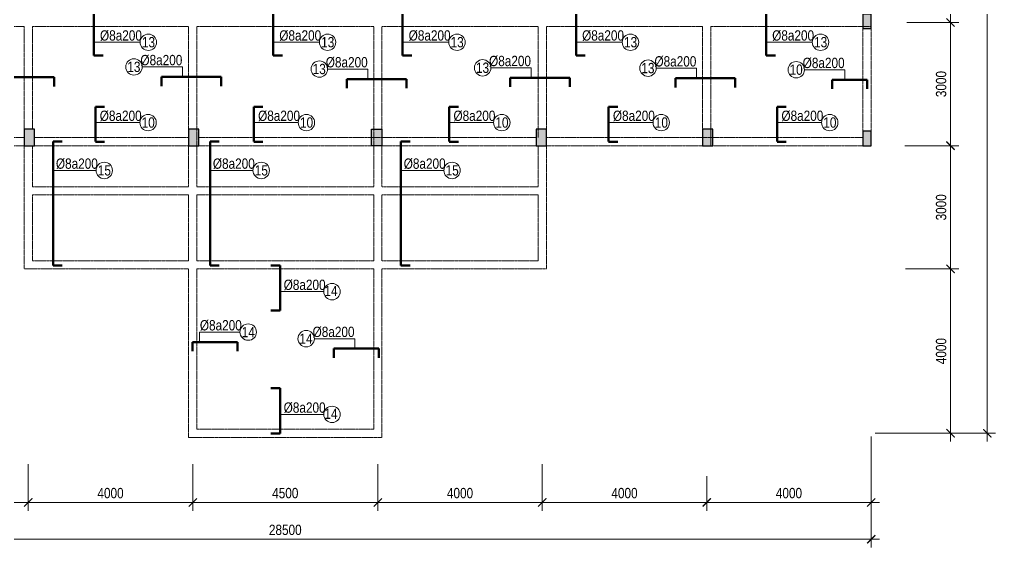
# Model space of a CAD drawing. Header units: millimetres. Extents: x 105195 to 185486, y -51269 to 23444.
# Drawn here: x 117248 to 140984, y -37351 to -24500 of the extents above; entities that cross this region are included whole.
import ezdxf

# ---------------------------------------------------------------- set-up
doc = ezdxf.new("R2010")
doc.units = ezdxf.units.MM
doc.header["$LTSCALE"] = 2
doc.header["$MEASUREMENT"] = 0
doc.linetypes.add('DASHEDX2', pattern=[1.5, 1, -0.5])
doc.layers.add('cot', color=6, linetype='Continuous')
for name, color, linetype, lineweight in [('dam', 2, 'DASHEDX2', 15), ('kich thuoc', 7, 'Continuous', 13), ('TEXT', 6, 'Continuous', 15), ('thep-', 5, 'Continuous', 50)]:
    doc.layers.add(name, color=color, linetype=linetype, lineweight=lineweight)
doc.styles.add('TNRM', font='VHELVCN0.TTF')
doc.dimstyles.new('TL100', dxfattribs={"dimscale": 100, "dimtxt": 2.5, "dimasz": 2, "dimexe": 2, "dimexo": 1, "dimgap": 1, "dimtad": 1, "dimdec": 0, "dimzin": 0, "dimdsep": 46, "dimtxsty": 'TNRM', "dimblk": 'ARCHTICK', "dimcen": 2, "dimdle": 2, "dimclrd": 256, "dimclre": 256, "dimclrt": 4, "dimadec": 0, "dimazin": 0, "dimtfac": 1, "dimtdec": 0, "dimtmove": 2, "dimatfit": 3, "dimfxl": 1, "dimtolj": 1, "dimtzin": 0, "dimlwd": 9, "dimlwe": 9, "dimarcsym": 1})

# ---------------------------------------------------------------- blocks, each defined once
blk = doc.blocks.new('_ArchTick')
at = {"color": 0, "linetype": 'ByBlock', "const_width": 0.15}
blk.add_lwpolyline([(-0.5, -0.5), (0.5, 0.5)], dxfattribs=at)
blk = doc.blocks.new('*D59')
at = {"layer": 'Defpoints', "color": 0, "transparency": 16777216}
for p in [(113461, -35224), (117461, -35224), (117461, -36255)]:
    blk.add_point(p, dxfattribs=at)
at = {"layer": 'kich thuoc', "linetype": 'Continuous', "lineweight": 9, "transparency": 16777216}
for p, q in [((113461, -35324), (113461, -36455)), ((117461, -35324), (117461, -36455)), ((113261, -36255), (117661, -36255))]:
    blk.add_line(p, q, dxfattribs=at)
at = {"layer": 'kich thuoc', "lineweight": 9, "transparency": 16777216, "xscale": 200, "yscale": 200, "zscale": 200, "rotation": 180}
blk.add_blockref('_ArchTick', (113461, -36255), dxfattribs=at)
at = {"layer": 'kich thuoc', "lineweight": 9, "transparency": 16777216, "xscale": 200, "yscale": 200, "zscale": 200}
blk.add_blockref('_ArchTick', (117461, -36255), dxfattribs=at)
at = {"layer": 'kich thuoc', "color": 4, "transparency": 16777216, "insert": (115461, -36028), "char_height": 250, "attachment_point": 5, "style": 'TNRM'}
blk.add_mtext('\\A1;4000', dxfattribs=at)
blk = doc.blocks.new('*D60')
at = {"layer": 'Defpoints', "color": 0, "transparency": 16777216}
for p in [(117461, -35224), (121461, -35224), (121461, -36255)]:
    blk.add_point(p, dxfattribs=at)
at = {"layer": 'kich thuoc', "linetype": 'Continuous', "lineweight": 9, "transparency": 16777216}
for p, q in [((117461, -35324), (117461, -36455)), ((121461, -35324), (121461, -36455)), ((117261, -36255), (121661, -36255))]:
    blk.add_line(p, q, dxfattribs=at)
at = {"layer": 'kich thuoc', "lineweight": 9, "transparency": 16777216, "xscale": 200, "yscale": 200, "zscale": 200, "rotation": 180}
blk.add_blockref('_ArchTick', (117461, -36255), dxfattribs=at)
at = {"layer": 'kich thuoc', "lineweight": 9, "transparency": 16777216, "xscale": 200, "yscale": 200, "zscale": 200}
blk.add_blockref('_ArchTick', (121461, -36255), dxfattribs=at)
at = {"layer": 'kich thuoc', "color": 4, "transparency": 16777216, "insert": (119461, -36028), "char_height": 250, "attachment_point": 5, "style": 'TNRM'}
blk.add_mtext('\\A1;4000', dxfattribs=at)
blk = doc.blocks.new('*D61')
at = {"layer": 'Defpoints', "color": 0, "transparency": 16777216}
for p in [(121461, -35224), (125961, -35224), (125961, -36255)]:
    blk.add_point(p, dxfattribs=at)
at = {"layer": 'kich thuoc', "linetype": 'Continuous', "lineweight": 9, "transparency": 16777216}
for p, q in [((121461, -35324), (121461, -36455)), ((125961, -35324), (125961, -36455)), ((121261, -36255), (126161, -36255))]:
    blk.add_line(p, q, dxfattribs=at)
at = {"layer": 'kich thuoc', "lineweight": 9, "transparency": 16777216, "xscale": 200, "yscale": 200, "zscale": 200, "rotation": 180}
blk.add_blockref('_ArchTick', (121461, -36255), dxfattribs=at)
at = {"layer": 'kich thuoc', "lineweight": 9, "transparency": 16777216, "xscale": 200, "yscale": 200, "zscale": 200}
blk.add_blockref('_ArchTick', (125961, -36255), dxfattribs=at)
at = {"layer": 'kich thuoc', "color": 4, "transparency": 16777216, "insert": (123711, -36028), "char_height": 250, "attachment_point": 5, "style": 'TNRM'}
blk.add_mtext('\\A1;4500', dxfattribs=at)
blk = doc.blocks.new('*D62')
at = {"layer": 'Defpoints', "color": 0, "transparency": 16777216}
for p in [(125961, -35224), (129961, -35224), (129961, -36255)]:
    blk.add_point(p, dxfattribs=at)
at = {"layer": 'kich thuoc', "linetype": 'Continuous', "lineweight": 9, "transparency": 16777216}
for p, q in [((125961, -35324), (125961, -36455)), ((129961, -35324), (129961, -36455)), ((125761, -36255), (130161, -36255))]:
    blk.add_line(p, q, dxfattribs=at)
at = {"layer": 'kich thuoc', "lineweight": 9, "transparency": 16777216, "xscale": 200, "yscale": 200, "zscale": 200, "rotation": 180}
blk.add_blockref('_ArchTick', (125961, -36255), dxfattribs=at)
at = {"layer": 'kich thuoc', "lineweight": 9, "transparency": 16777216, "xscale": 200, "yscale": 200, "zscale": 200}
blk.add_blockref('_ArchTick', (129961, -36255), dxfattribs=at)
at = {"layer": 'kich thuoc', "color": 4, "transparency": 16777216, "insert": (127961, -36028), "char_height": 250, "attachment_point": 5, "style": 'TNRM'}
blk.add_mtext('\\A1;4000', dxfattribs=at)
blk = doc.blocks.new('*D63')
at = {"layer": 'Defpoints', "color": 0, "transparency": 16777216}
for p in [(133961, -35514), (129961, -35816), (133961, -36255)]:
    blk.add_point(p, dxfattribs=at)
at = {"layer": 'kich thuoc', "linetype": 'Continuous', "lineweight": 9, "transparency": 16777216}
for p, q in [((133961, -35614), (133961, -36455)), ((129961, -35916), (129961, -36455)), ((129761, -36255), (134161, -36255))]:
    blk.add_line(p, q, dxfattribs=at)
at = {"layer": 'kich thuoc', "lineweight": 9, "transparency": 16777216, "xscale": 200, "yscale": 200, "zscale": 200, "rotation": 180}
blk.add_blockref('_ArchTick', (129961, -36255), dxfattribs=at)
at = {"layer": 'kich thuoc', "lineweight": 9, "transparency": 16777216, "xscale": 200, "yscale": 200, "zscale": 200}
blk.add_blockref('_ArchTick', (133961, -36255), dxfattribs=at)
at = {"layer": 'kich thuoc', "color": 4, "transparency": 16777216, "insert": (131961, -36028), "char_height": 250, "attachment_point": 5, "style": 'TNRM'}
blk.add_mtext('\\A1;4000', dxfattribs=at)
blk = doc.blocks.new('*D64')
at = {"layer": 'Defpoints', "color": 0, "transparency": 16777216}
for p in [(137961, -34549), (133961, -35514), (137961, -36255)]:
    blk.add_point(p, dxfattribs=at)
at = {"layer": 'kich thuoc', "linetype": 'Continuous', "lineweight": 9, "transparency": 16777216}
for p, q in [((137961, -34649), (137961, -36455)), ((133961, -35614), (133961, -36455)), ((133761, -36255), (138161, -36255))]:
    blk.add_line(p, q, dxfattribs=at)
at = {"layer": 'kich thuoc', "lineweight": 9, "transparency": 16777216, "xscale": 200, "yscale": 200, "zscale": 200, "rotation": 180}
blk.add_blockref('_ArchTick', (133961, -36255), dxfattribs=at)
at = {"layer": 'kich thuoc', "lineweight": 9, "transparency": 16777216, "xscale": 200, "yscale": 200, "zscale": 200}
blk.add_blockref('_ArchTick', (137961, -36255), dxfattribs=at)
at = {"layer": 'kich thuoc', "color": 4, "transparency": 16777216, "insert": (135961, -36028), "char_height": 250, "attachment_point": 5, "style": 'TNRM'}
blk.add_mtext('\\A1;4000', dxfattribs=at)
blk = doc.blocks.new('*D73')
at = {"layer": 'Defpoints', "color": 0, "transparency": 16777216}
for p in [(109461, -34586), (137961, -34586), (137961, -37151)]:
    blk.add_point(p, dxfattribs=at)
at = {"layer": 'kich thuoc', "linetype": 'Continuous', "lineweight": 9, "transparency": 16777216}
for p, q in [((109461, -34686), (109461, -37351)), ((137961, -34686), (137961, -37351)), ((109261, -37151), (138161, -37151))]:
    blk.add_line(p, q, dxfattribs=at)
at = {"layer": 'kich thuoc', "lineweight": 9, "transparency": 16777216, "xscale": 200, "yscale": 200, "zscale": 200, "rotation": 180}
blk.add_blockref('_ArchTick', (109461, -37151), dxfattribs=at)
at = {"layer": 'kich thuoc', "lineweight": 9, "transparency": 16777216, "xscale": 200, "yscale": 200, "zscale": 200}
blk.add_blockref('_ArchTick', (137961, -37151), dxfattribs=at)
at = {"layer": 'kich thuoc', "color": 4, "transparency": 16777216, "insert": (123711, -36923), "char_height": 250, "attachment_point": 5, "style": 'TNRM'}
blk.add_mtext('\\A1;28500', dxfattribs=at)
blk = doc.blocks.new('*D82')
at = {"layer": 'Defpoints', "color": 0, "transparency": 16777216}
for p in [(138995, -27571), (139890, -27571), (138698, -30571)]:
    blk.add_point(p, dxfattribs=at)
at = {"layer": 'kich thuoc', "linetype": 'Continuous', "lineweight": 9, "transparency": 16777216}
for p, q in [((139890, -30771), (139890, -27371)), ((139095, -27571), (140090, -27571)), ((138798, -30571), (140090, -30571))]:
    blk.add_line(p, q, dxfattribs=at)
at = {"layer": 'kich thuoc', "lineweight": 9, "transparency": 16777216, "xscale": 200, "yscale": 200, "zscale": 200}
for p, rotation in [((139890, -27571), 90), ((139890, -30571), 270)]:
    blk.add_blockref('_ArchTick', p, dxfattribs=dict(at, rotation=rotation))
at = {"layer": 'kich thuoc', "color": 4, "transparency": 16777216, "insert": (139662, -29071), "char_height": 250, "attachment_point": 5, "rotation": 90, "style": 'TNRM'}
blk.add_mtext('\\A1;3000', dxfattribs=at)
blk = doc.blocks.new('*D83')
at = {"layer": 'Defpoints', "color": 0, "transparency": 16777216}
for p in [(138989, -24571), (139890, -24571), (138682, -27571)]:
    blk.add_point(p, dxfattribs=at)
at = {"layer": 'kich thuoc', "linetype": 'Continuous', "lineweight": 9, "transparency": 16777216}
for p, q in [((139890, -27771), (139890, -24371)), ((139089, -24571), (140090, -24571)), ((138782, -27571), (140090, -27571))]:
    blk.add_line(p, q, dxfattribs=at)
at = {"layer": 'kich thuoc', "lineweight": 9, "transparency": 16777216, "xscale": 200, "yscale": 200, "zscale": 200}
for p, rotation in [((139890, -24571), 90), ((139890, -27571), 270)]:
    blk.add_blockref('_ArchTick', p, dxfattribs=dict(at, rotation=rotation))
at = {"layer": 'kich thuoc', "color": 4, "transparency": 16777216, "insert": (139662, -26071), "char_height": 250, "attachment_point": 5, "rotation": 90, "style": 'TNRM'}
blk.add_mtext('\\A1;3000', dxfattribs=at)
blk = doc.blocks.new('*D84')
at = {"layer": 'Defpoints', "color": 0, "transparency": 16777216}
for p in [(139781, -21571), (139890, -21571), (138726, -24571)]:
    blk.add_point(p, dxfattribs=at)
at = {"layer": 'kich thuoc', "linetype": 'Continuous', "lineweight": 9, "transparency": 16777216}
for p, q in [((139881, -21571), (140090, -21571)), ((139890, -24771), (139890, -21371)), ((138826, -24571), (140090, -24571))]:
    blk.add_line(p, q, dxfattribs=at)
at = {"layer": 'kich thuoc', "lineweight": 9, "transparency": 16777216, "xscale": 200, "yscale": 200, "zscale": 200}
for p, rotation in [((139890, -21571), 90), ((139890, -24571), 270)]:
    blk.add_blockref('_ArchTick', p, dxfattribs=dict(at, rotation=rotation))
at = {"layer": 'kich thuoc', "color": 4, "transparency": 16777216, "insert": (139662, -23071), "char_height": 250, "attachment_point": 5, "rotation": 90, "style": 'TNRM'}
blk.add_mtext('\\A1;3000', dxfattribs=at)
blk = doc.blocks.new('*D88')
at = {"layer": 'Defpoints', "color": 0, "transparency": 16777216}
for p in [(138018, -13071), (139467, -34571), (140784, -34571)]:
    blk.add_point(p, dxfattribs=at)
at = {"layer": 'kich thuoc', "linetype": 'Continuous', "lineweight": 9, "transparency": 16777216}
for p, q in [((140784, -12871), (140784, -34771)), ((138118, -13071), (140984, -13071)), ((139567, -34571), (140984, -34571))]:
    blk.add_line(p, q, dxfattribs=at)
at = {"layer": 'kich thuoc', "lineweight": 9, "transparency": 16777216, "xscale": 200, "yscale": 200, "zscale": 200}
for p, rotation in [((140784, -13071), 90), ((140784, -34571), 270)]:
    blk.add_blockref('_ArchTick', p, dxfattribs=dict(at, rotation=rotation))
at = {"layer": 'kich thuoc', "color": 4, "transparency": 16777216, "insert": (140556, -23821), "char_height": 250, "attachment_point": 5, "rotation": 90, "style": 'TNRM'}
blk.add_mtext('\\A1;21500', dxfattribs=at)
blk = doc.blocks.new('*D89')
at = {"layer": 'Defpoints', "color": 0, "transparency": 16777216}
for p in [(138854, -30571), (139890, -30571), (137961, -34571)]:
    blk.add_point(p, dxfattribs=at)
at = {"layer": 'kich thuoc', "linetype": 'Continuous', "lineweight": 9, "transparency": 16777216}
for p, q in [((139890, -34771), (139890, -30371)), ((138954, -30571), (140090, -30571)), ((138061, -34571), (140090, -34571))]:
    blk.add_line(p, q, dxfattribs=at)
at = {"layer": 'kich thuoc', "lineweight": 9, "transparency": 16777216, "xscale": 200, "yscale": 200, "zscale": 200}
for p, rotation in [((139890, -30571), 90), ((139890, -34571), 270)]:
    blk.add_blockref('_ArchTick', p, dxfattribs=dict(at, rotation=rotation))
at = {"layer": 'kich thuoc', "color": 4, "transparency": 16777216, "insert": (139662, -32571), "char_height": 250, "attachment_point": 5, "rotation": 90, "style": 'TNRM'}
blk.add_mtext('\\A1;4000', dxfattribs=at)

msp = doc.modelspace()

# ---------------------------------------------------------------- hatches: boundary and pattern name
at = {"layer": 'cot'}
for points in [[(137760.8, -24720.7), (137960.8, -24720.7), (137960.8, -24370.7), (137760.8, -24370.7)], [(117360.8, -27570.7), (117610.8, -27570.7), (117610.8, -27170.7), (117360.8, -27170.7)], [(121360.8, -27570.7), (121610.8, -27570.7), (121610.8, -27170.7), (121360.8, -27170.7)], [(126060.8, -27570.7), (125810.8, -27570.7), (125810.8, -27170.7), (126060.8, -27170.7)], [(129810.8, -27570.7), (130060.8, -27570.7), (130060.8, -27170.7), (129810.8, -27170.7)], [(133860.8, -27570.7), (134110.8, -27570.7), (134110.8, -27170.7), (133860.8, -27170.7)], [(137760.8, -27570.7), (137960.8, -27570.7), (137960.8, -27220.7), (137760.8, -27220.7)]]:
    msp.add_hatch(color=256, dxfattribs=at).paths.add_polyline_path(points)

# ---------------------------------------------------------------- linework, layer by layer
for points in [[(137760.8, -24720.7), (137960.8, -24720.7), (137960.8, -24370.7), (137760.8, -24370.7)], [(117360.8, -27570.7), (117610.8, -27570.7), (117610.8, -27170.7), (117360.8, -27170.7)], [(121360.8, -27570.7), (121610.8, -27570.7), (121610.8, -27170.7), (121360.8, -27170.7)], [(126060.8, -27570.7), (125810.8, -27570.7), (125810.8, -27170.7), (126060.8, -27170.7)], [(129810.8, -27570.7), (130060.8, -27570.7), (130060.8, -27170.7), (129810.8, -27170.7)], [(133860.8, -27570.7), (134110.8, -27570.7), (134110.8, -27170.7), (133860.8, -27170.7)], [(137760.8, -27570.7), (137960.8, -27570.7), (137960.8, -27220.7), (137760.8, -27220.7)]]:
    msp.add_lwpolyline(points, close=True, dxfattribs=at)
at = {"layer": 'dam'}
for p, q in [((137760.8, -27570.7), (137760.8, -13070.7)), ((137960.8, -27570.7), (137960.8, -13070.7)), ((113560.8, -24670.7), (117360.8, -24670.7)), ((117360.8, -27170.7), (117360.8, -24670.7)), ((117560.8, -24670.7), (121360.8, -24670.7)), ((117560.8, -27170.7), (117560.8, -24670.7)), ((121360.8, -28570.7), (121360.8, -24670.7)), ((121560.8, -24670.7), (125860.8, -24670.7)), ((121560.8, -28570.7), (121560.8, -24670.7)), ((125860.8, -28570.7), (125860.8, -24670.7)), ((126060.8, -24670.7), (129860.8, -24670.7)), ((126060.8, -28570.7), (126060.8, -24670.7)), ((129860.8, -27370.7), (129860.8, -24670.7)), ((130060.8, -24670.7), (133860.8, -24670.7)), ((130060.8, -27370.7), (130060.8, -24670.7)), ((133860.8, -24670.7), (133860.8, -27570.7)), ((134060.8, -24670.7), (137960.8, -24670.7)), ((134060.8, -24670.7), (134060.8, -27570.7)), ((121610.8, -27370.7), (129810.8, -27370.7)), ((130060.8, -27370.7), (135360.8, -27370.7)), ((134110.8, -27370.7), (137760.8, -27370.7)), ((117360.8, -27570.7), (117360.8, -30570.7)), ((121610.8, -27570.7), (129810.8, -27570.7)), ((130010.8, -27570.7), (137760.8, -27570.7)), ((130060.8, -27570.7), (130060.8, -30570.7)), ((121360.8, -28770.7), (117560.8, -28770.7)), ((121360.8, -30370.7), (121360.8, -28770.7)), ((125860.8, -28770.7), (121560.8, -28770.7)), ((121560.8, -30370.7), (121560.8, -28770.7)), ((125860.8, -30370.7), (125860.8, -28770.7)), ((129860.8, -28770.7), (126060.8, -28770.7)), ((126060.8, -30370.7), (126060.8, -28770.7)), ((117360.8, -30570.7), (121360.8, -30570.7)), ((121560.8, -30570.7), (125860.8, -30570.7)), ((126060.8, -30570.7), (130060.8, -30570.7)), ((121560.8, -34470.7), (125860.8, -34470.7))]:
    msp.add_line(p, q, dxfattribs=at)
for points in [[(112060.8, -27370.7), (117360.8, -27370.7)], [(117610.8, -27370.7), (121360.8, -27370.7)], [(112060.8, -27570.7), (117360.8, -27570.7)], [(117560.8, -27570.7), (117560.8, -28570.7)], [(117610.8, -27570.7), (121360.8, -27570.7)], [(129860.8, -28570.7), (129860.8, -27570.7)], [(121360.8, -28570.7), (117560.8, -28570.7)], [(125860.8, -28570.7), (121560.8, -28570.7)], [(129860.8, -28570.7), (126060.8, -28570.7)], [(117560.8, -28770.7), (117560.8, -30370.7), (121360.8, -30370.7)], [(126060.8, -30370.7), (129860.8, -30370.7), (129860.8, -28770.7)], [(121560.8, -30370.7), (125860.8, -30370.7)], [(121360.8, -30570.7), (121360.8, -34670.7)], [(121560.8, -30570.7), (121560.8, -34470.7)], [(125860.8, -30570.7), (125860.8, -34470.7)], [(126060.8, -30570.7), (126060.8, -34670.7)], [(121360.8, -34670.7), (126060.8, -34670.7)]]:
    msp.add_lwpolyline(points, dxfattribs=at)
at = {"layer": 'TEXT'}
for p, q in [((120180.9, -25053.9), (119057.9, -25053.9)), ((119436.5, -25053.9), (120180.9, -25053.9)), ((124540.5, -25053.9), (123417.6, -25053.9)), ((123796.1, -25053.9), (124540.5, -25053.9)), ((127687.8, -25053.9), (126564.9, -25053.9)), ((126943.4, -25053.9), (127687.8, -25053.9)), ((131905.8, -25053.9), (130782.9, -25053.9)), ((131161.4, -25053.9), (131905.8, -25053.9)), ((136528.5, -25053.9), (135405.6, -25053.9)), ((135784.1, -25053.9), (136528.5, -25053.9)), ((120975.8, -25653.7), (120231.4, -25653.7)), ((120231.4, -25653.7), (121213.4, -25653.7)), ((121213.4, -25895.2), (121213.4, -25653.7)), ((125484.1, -25706.4), (124739.7, -25706.4)), ((124739.7, -25706.4), (125721.7, -25706.4)), ((125721.7, -25947.9), (125721.7, -25706.4)), ((129455.6, -25675.7), (128711.1, -25675.7)), ((128711.1, -25675.7), (129693.1, -25675.7)), ((129693.1, -25917.2), (129693.1, -25675.7)), ((133477.5, -25684.6), (132733.1, -25684.6)), ((132733.1, -25684.6), (133715.1, -25684.6)), ((133715.1, -25926.1), (133715.1, -25684.6)), ((136338.2, -25722.8), (137320.2, -25722.8)), ((137320.2, -25964.3), (137320.2, -25722.8)), ((120174.7, -27009.2), (119093.3, -27009.2)), ((119430.3, -27009.2), (120174.7, -27009.2)), ((124025.5, -27009.2), (122944.1, -27009.2)), ((123281.1, -27009.2), (124025.5, -27009.2)), ((128777.3, -27009.2), (127695.9, -27009.2)), ((128032.9, -27009.2), (128777.3, -27009.2)), ((132654.8, -27009.2), (131573.4, -27009.2)), ((131910.4, -27009.2), (132654.8, -27009.2)), ((136753.2, -27009.2), (135671.8, -27009.2)), ((136008.8, -27009.2), (136753.2, -27009.2)), ((119108.4, -28173.8), (118063, -28173.8)), ((122925.9, -28173.8), (121880.5, -28173.8)), ((127567.4, -28173.8), (126522, -28173.8)), ((123588.5, -31123.1), (124647.6, -31123.1)), ((121627.8, -32349.6), (121627.8, -32108.1)), ((122609.8, -32108.1), (121627.8, -32108.1)), ((121865.4, -32108.1), (122609.8, -32108.1)), ((124418.9, -32269), (125400.9, -32269)), ((125400.9, -32510.5), (125400.9, -32269)), ((123588.5, -34111.7), (124647.6, -34111.7))]:
    msp.add_line(p, q, dxfattribs=at)
for centre in [(120380.9, -25053.9), (124740.5, -25053.9), (127887.8, -25053.9), (132105.8, -25053.9), (136728.5, -25053.9), (120031.4, -25653.7), (124539.7, -25706.4), (128511.1, -25675.7), (132533.1, -25684.6), (136138.2, -25722.8), (120374.7, -27009.2), (124225.5, -27009.2), (128977.3, -27009.2), (132854.8, -27009.2), (136953.2, -27009.2), (119308.4, -28173.8), (123125.9, -28173.8), (127767.4, -28173.8), (124847.6, -31123.1), (122809.8, -32108.1), (124218.9, -32269), (124847.6, -34111.7)]:
    msp.add_circle(centre, 200, dxfattribs=at)
at = {"layer": 'thep-', "color": 5}
for p, q in [((119057.9, -24528.8), (119057.9, -23928.8)), ((123417.6, -24528.8), (123417.6, -23928.8)), ((126564.9, -24528.8), (126564.9, -23928.8)), ((130782.9, -24528.8), (130782.9, -23928.8)), ((135405.6, -24528.8), (135405.6, -23928.8)), ((119057.9, -24528.8), (119057.9, -25378.8)), ((123417.6, -24528.8), (123417.6, -25378.8)), ((126564.9, -24528.8), (126564.9, -25378.8)), ((130782.9, -24528.8), (130782.9, -25378.8)), ((135405.6, -24528.8), (135405.6, -25378.8)), ((119057.9, -25378.8), (119282.9, -25378.8)), ((123417.6, -25378.8), (123642.6, -25378.8)), ((126564.9, -25378.8), (126789.9, -25378.8)), ((130782.9, -25378.8), (131007.9, -25378.8)), ((135405.6, -25378.8), (135630.6, -25378.8)), ((117486.7, -25901.9), (116636.7, -25901.9)), ((117486.7, -25901.9), (118086.7, -25901.9)), ((118086.7, -25901.9), (118086.7, -26126.9)), ((121551, -25895.2), (120701, -25895.2)), ((120701, -25895.2), (120701, -26120.2)), ((121551, -25895.2), (122151, -25895.2)), ((122151, -25895.2), (122151, -26120.2)), ((126059.3, -25947.9), (125209.3, -25947.9)), ((125209.3, -25947.9), (125209.3, -26172.9)), ((126059.3, -25947.9), (126659.3, -25947.9)), ((126659.3, -25947.9), (126659.3, -26172.9)), ((130030.8, -25917.2), (129180.8, -25917.2)), ((129180.8, -25917.2), (129180.8, -26142.2)), ((130030.8, -25917.2), (130630.8, -25917.2)), ((130630.8, -25917.2), (130630.8, -26142.2)), ((134052.7, -25926.1), (133202.7, -25926.1)), ((133202.7, -25926.1), (133202.7, -26151.1)), ((134052.7, -25926.1), (134652.7, -25926.1)), ((134652.7, -25926.1), (134652.7, -26151.1)), ((137015.2, -25964.3), (137015.2, -26189.3)), ((137015.2, -25964.3), (137865.2, -25964.3)), ((137865.2, -25964.3), (137865.2, -26189.3)), ((119093.3, -26622), (119093.3, -27472)), ((119318.3, -26622), (119093.3, -26622)), ((122944.1, -26622), (122944.1, -27472)), ((123169.1, -26622), (122944.1, -26622)), ((127695.9, -26622), (127695.9, -27472)), ((127920.9, -26622), (127695.9, -26622)), ((131573.4, -26622), (131573.4, -27472)), ((131798.4, -26622), (131573.4, -26622)), ((135671.8, -26622), (135671.8, -27472)), ((135896.8, -26622), (135671.8, -26622)), ((118063, -27468.8), (118063, -28173.8)), ((118288, -27468.8), (118063, -27468.8)), ((119318.3, -27477.8), (119093.3, -27477.8)), ((121880.5, -27468.8), (121880.5, -28173.8)), ((122105.5, -27468.8), (121880.5, -27468.8)), ((123169.1, -27477.8), (122944.1, -27477.8)), ((126522, -27468.8), (126522, -28173.8)), ((126747, -27468.8), (126522, -27468.8)), ((127920.9, -27477.8), (127695.9, -27477.8)), ((131798.4, -27477.8), (131573.4, -27477.8)), ((135896.8, -27477.8), (135671.8, -27477.8)), ((118063, -28173.8), (118063, -30490.1)), ((121880.5, -28173.8), (121880.5, -30490.1)), ((126522, -28173.8), (126522, -30490.1)), ((118288, -30486.3), (118063, -30486.3)), ((122105.5, -30486.3), (121880.5, -30486.3)), ((123585.8, -30486.3), (123360.8, -30486.3)), ((123585.8, -30486.3), (123585.8, -31586.3)), ((126747, -30486.3), (126522, -30486.3)), ((123585.8, -31586.3), (123360.8, -31586.3)), ((121451, -32349.6), (122551, -32349.6)), ((121451, -32349.6), (121451, -32574.6)), ((122551, -32349.6), (122551, -32574.6)), ((124888.5, -32510.5), (125988.5, -32510.5)), ((124888.5, -32510.5), (124888.5, -32735.5)), ((125988.5, -32510.5), (125988.5, -32735.5)), ((123585.8, -33474.8), (123360.8, -33474.8)), ((123585.8, -33474.8), (123585.8, -34574.8)), ((123585.8, -34574.8), (123360.8, -34574.8))]:
    msp.add_line(p, q, dxfattribs=at)

# ---------------------------------------------------------------- texts
at = {"layer": 'TEXT', "char_height": 250, "style": 'TNRM'}
for s, insert, width, attachment_point in [('þ8a200', (119205.1, -24762.6), 924.543, 1), ('13', (120383.8, -25053.2), 317.247, 5), ('þ8a200', (123564.7, -24762.6), 924.543, 1), ('13', (124743.4, -25053.2), 317.247, 5), ('þ8a200', (126712, -24762.6), 924.543, 1), ('13', (127890.7, -25053.2), 317.247, 5), ('þ8a200', (130930.1, -24762.6), 924.543, 1), ('13', (132108.7, -25053.2), 317.247, 5), ('þ8a200', (135552.7, -24762.6), 924.543, 1), ('13', (136731.4, -25053.2), 317.247, 5), ('þ8a200', (121207.2, -25362.4), 924.543, 3), ('þ8a200', (129686.9, -25384.4), 924.543, 3), ('þ8a200', (133708.9, -25393.3), 924.543, 3), ('13', (120028.5, -25653.1), 317.247, 5), ('13', (124536.8, -25705.7), 317.247, 5), ('þ8a200', (125715.4, -25415), 924.543, 3), ('13', (128508.2, -25675), 317.247, 5), ('13', (132530.2, -25683.9), 317.247, 5), ('10', (136135.3, -25722.1), 317.247, 5), ('þ8a200', (137314, -25431.5), 924.543, 3), ('þ8a200', (119198.9, -26717.9), 924.543, 1), ('þ8a200', (123049.8, -26717.9), 924.543, 1), ('þ8a200', (127801.5, -26717.9), 924.543, 1), ('þ8a200', (131679, -26717.9), 924.543, 1), ('þ8a200', (135777.4, -26717.9), 924.543, 1), ('10', (120377.6, -27008.6), 317.247, 5), ('10', (124228.4, -27008.6), 317.247, 5), ('10', (128980.2, -27008.6), 317.247, 5), ('10', (132857.7, -27008.6), 317.247, 5), ('10', (136956.1, -27008.6), 317.247, 5), ('þ8a200', (118132.6, -27882.4), 924.543, 1), ('þ8a200', (121950.1, -27882.4), 924.543, 1), ('þ8a200', (126591.6, -27882.4), 924.543, 1), ('15', (119311.3, -28173.1), 317.247, 5), ('15', (123128.8, -28173.1), 317.247, 5), ('15', (127770.3, -28173.1), 317.247, 5), ('þ8a200', (123671.9, -30831.8), 924.543, 1), ('14', (124822.8, -31107.1), 317.247, 5), ('þ8a200', (121634, -31816.8), 924.543, 1), ('14', (122812.7, -32107.4), 317.247, 5), ('þ8a200', (125394.7, -31977.7), 924.543, 3), ('14', (124216, -32268.3), 317.247, 5), ('þ8a200', (123671.9, -33820.3), 924.543, 1), ('14', (124822.8, -34095.7), 317.247, 5)]:
    msp.add_mtext(s, dxfattribs=dict(at, insert=insert, width=width, attachment_point=attachment_point))

# ---------------------------------------------------------------- dimensions: what is measured, and where the dimension line sits
at = {"layer": 'kich thuoc'}
for base, p1, p2, picture, middle in [((140783.7, -34570.7), (138018.4, -13070.7), (139466.6, -34570.7), '*D88', (140556, -23820.7)), ((139890.1, -21570.7), (138726, -24570.7), (139781.2, -21570.7), '*D84', (139662.4, -23070.7)), ((139890.1, -24570.7), (138681.6, -27570.7), (138989.4, -24570.7), '*D83', (139662.4, -26070.7)), ((139890.1, -27570.7), (138697.7, -30570.7), (138995.4, -27570.7), '*D82', (139662.4, -29070.7)), ((139890.1, -30570.7), (137960.8, -34570.7), (138854.1, -30570.7), '*D89', (139662.4, -32570.7))]:
    dim = msp.add_linear_dim(base=base, p1=p1, p2=p2, angle=90, dimstyle='TL100', dxfattribs=at)
    dim.commit()
    dim.dimension.update_dxf_attribs({"geometry": picture, "text_midpoint": middle})
for base, p1, p2, picture, middle in [((137960.8, -37150.8), (109460.8, -34586.2), (137960.8, -34586.2), '*D73', (123710.8, -36923.1)), ((137960.8, -36255.5), (133960.8, -35513.7), (137960.8, -34549.4), '*D64', (135960.8, -36027.8)), ((117460.8, -36255.5), (113460.8, -35223.5), (117460.8, -35223.5), '*D59', (115460.8, -36027.8)), ((121460.8, -36255.5), (117460.8, -35223.5), (121460.8, -35223.5), '*D60', (119460.8, -36027.8)), ((125960.8, -36255.5), (121460.8, -35223.5), (125960.8, -35223.5), '*D61', (123710.8, -36027.8)), ((129960.8, -36255.5), (125960.8, -35223.5), (129960.8, -35223.5), '*D62', (127960.8, -36027.8)), ((133960.8, -36255.5), (129960.8, -35816), (133960.8, -35513.7), '*D63', (131960.8, -36027.8))]:
    dim = msp.add_linear_dim(base=base, p1=p1, p2=p2, dimstyle='TL100', dxfattribs=at)
    dim.commit()
    dim.dimension.update_dxf_attribs({"geometry": picture, "text_midpoint": middle})

doc.saveas('drawing.dxf')
